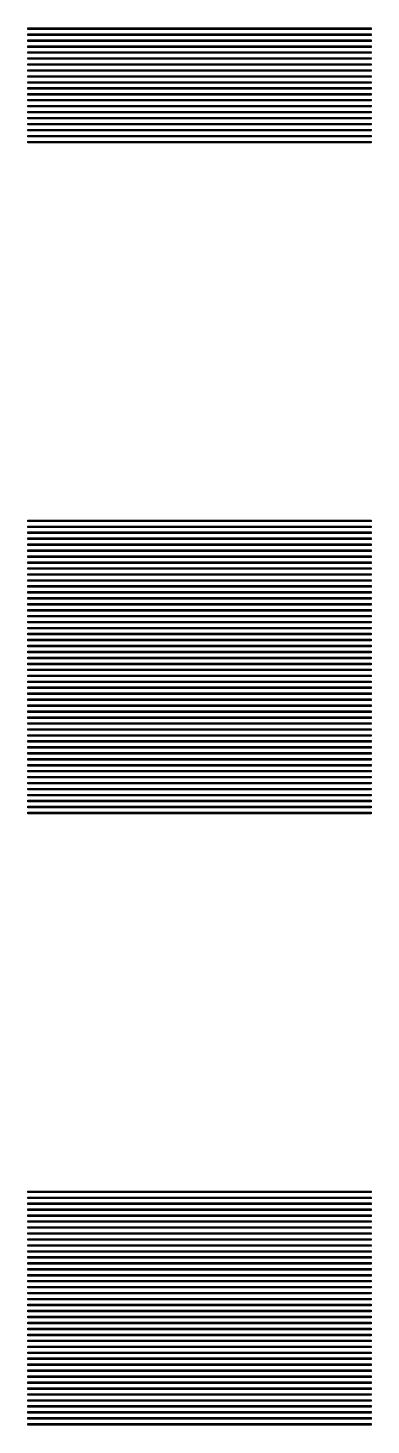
# Model space of a CAD drawing. Extents: x 40 to 187, y -3 to 150.
# Drawn here: x 95.46 to 97.81, y 121.35 to 130.93 of the extents above; entities that cross this region are included whole.
import ezdxf

# ---------------------------------------------------------------- set-up
doc = ezdxf.new("R2010")
doc.units = 0

msp = doc.modelspace()

# ---------------------------------------------------------------- linework, layer by layer
for p, q in [((95.4597, 130.918), (95.4597, 130.929)), ((95.4597, 130.929), (97.8117, 130.929)), ((97.8117, 130.918), (95.4597, 130.918)), ((97.8117, 130.929), (97.8117, 130.918)), ((95.4597, 130.877), (95.4597, 130.888)), ((95.4597, 130.888), (97.8117, 130.888)), ((97.8117, 130.877), (95.4597, 130.877)), ((95.4597, 130.837), (95.4597, 130.847)), ((95.4597, 130.847), (97.8117, 130.847)), ((97.8117, 130.837), (95.4597, 130.837)), ((95.4597, 130.796), (95.4597, 130.806)), ((95.4597, 130.806), (97.8117, 130.806)), ((97.8117, 130.796), (95.4597, 130.796)), ((97.8117, 130.888), (97.8117, 130.877)), ((97.8117, 130.847), (97.8117, 130.837)), ((97.8117, 130.806), (97.8117, 130.796)), ((95.4597, 130.755), (95.4597, 130.765)), ((95.4597, 130.765), (97.8117, 130.765)), ((97.8117, 130.755), (95.4597, 130.755)), ((95.4597, 130.714), (95.4597, 130.724)), ((95.4597, 130.724), (97.8117, 130.724)), ((97.8117, 130.714), (95.4597, 130.714)), ((97.8117, 130.765), (97.8117, 130.755)), ((97.8117, 130.724), (97.8117, 130.714)), ((95.4597, 130.673), (95.4597, 130.683)), ((95.4597, 130.683), (97.8117, 130.683)), ((97.8117, 130.673), (95.4597, 130.673)), ((95.4597, 130.632), (95.4597, 130.642)), ((95.4597, 130.642), (97.8117, 130.642)), ((97.8117, 130.632), (95.4597, 130.632)), ((97.8117, 130.683), (97.8117, 130.673)), ((97.8117, 130.642), (97.8117, 130.632)), ((95.4597, 130.591), (95.4597, 130.601)), ((95.4597, 130.601), (97.8117, 130.601)), ((97.8117, 130.591), (95.4597, 130.591)), ((95.4597, 130.55), (95.4597, 130.56)), ((95.4597, 130.56), (97.8117, 130.56)), ((97.8117, 130.55), (95.4597, 130.55)), ((95.4597, 130.509), (95.4597, 130.52)), ((95.4597, 130.52), (97.8117, 130.52)), ((97.8117, 130.509), (95.4597, 130.509)), ((97.8117, 130.601), (97.8117, 130.591)), ((97.8117, 130.56), (97.8117, 130.55)), ((97.8117, 130.52), (97.8117, 130.509)), ((95.4597, 130.468), (95.4597, 130.479)), ((95.4597, 130.479), (97.8117, 130.479)), ((97.8117, 130.468), (95.4597, 130.468)), ((95.4597, 130.428), (95.4597, 130.438)), ((95.4597, 130.438), (97.8117, 130.438)), ((97.8117, 130.428), (95.4597, 130.428)), ((97.8117, 130.479), (97.8117, 130.468)), ((97.8117, 130.438), (97.8117, 130.428)), ((95.4597, 130.387), (95.4597, 130.397)), ((95.4597, 130.397), (97.8117, 130.397)), ((97.8117, 130.387), (95.4597, 130.387)), ((95.4597, 130.346), (95.4597, 130.356)), ((95.4597, 130.356), (97.8117, 130.356)), ((97.8117, 130.346), (95.4597, 130.346)), ((97.8117, 130.397), (97.8117, 130.387)), ((97.8117, 130.356), (97.8117, 130.346)), ((95.4597, 130.305), (95.4597, 130.315)), ((95.4597, 130.315), (97.8117, 130.315)), ((97.8117, 130.305), (95.4597, 130.305)), ((95.4597, 130.264), (95.4597, 130.274)), ((95.4597, 130.274), (97.8117, 130.274)), ((97.8117, 130.264), (95.4597, 130.264)), ((95.4597, 130.223), (95.4597, 130.233)), ((95.4597, 130.233), (97.8117, 130.233)), ((97.8117, 130.223), (95.4597, 130.223)), ((97.8117, 130.315), (97.8117, 130.305)), ((97.8117, 130.274), (97.8117, 130.264)), ((97.8117, 130.233), (97.8117, 130.223)), ((95.4597, 130.182), (95.4597, 130.192)), ((95.4597, 130.192), (97.8117, 130.192)), ((97.8117, 130.182), (95.4597, 130.182)), ((95.4597, 130.141), (95.4597, 130.151)), ((95.4597, 130.151), (97.8117, 130.151)), ((97.8117, 130.141), (95.4597, 130.141)), ((97.8117, 130.192), (97.8117, 130.182)), ((97.8117, 130.151), (97.8117, 130.141)), ((95.4597, 127.544), (95.4597, 127.554)), ((95.4597, 127.554), (97.8117, 127.554)), ((97.8117, 127.544), (95.4597, 127.544)), ((97.8117, 127.554), (97.8117, 127.544)), ((95.4597, 127.503), (95.4597, 127.513)), ((95.4597, 127.513), (97.8117, 127.513)), ((97.8117, 127.503), (95.4597, 127.503)), ((95.4597, 127.462), (95.4597, 127.472)), ((95.4597, 127.472), (97.8117, 127.472)), ((97.8117, 127.462), (95.4597, 127.462)), ((97.8117, 127.513), (97.8117, 127.503)), ((97.8117, 127.472), (97.8117, 127.462)), ((95.4597, 127.421), (95.4597, 127.431)), ((95.4597, 127.431), (97.8117, 127.431)), ((97.8117, 127.421), (95.4597, 127.421)), ((95.4597, 127.38), (95.4597, 127.39)), ((95.4597, 127.39), (97.8117, 127.39)), ((97.8117, 127.38), (95.4597, 127.38)), ((95.4597, 127.339), (95.4597, 127.349)), ((95.4597, 127.349), (97.8117, 127.349)), ((97.8117, 127.431), (97.8117, 127.421)), ((97.8117, 127.39), (97.8117, 127.38)), ((97.8117, 127.349), (97.8117, 127.339)), ((97.8117, 127.339), (95.4597, 127.339)), ((95.4597, 127.298), (95.4597, 127.309)), ((95.4597, 127.309), (97.8117, 127.309)), ((97.8117, 127.298), (95.4597, 127.298)), ((95.4597, 127.257), (95.4597, 127.268)), ((95.4597, 127.268), (97.8117, 127.268)), ((97.8117, 127.257), (95.4597, 127.257)), ((97.8117, 127.309), (97.8117, 127.298)), ((97.8117, 127.268), (97.8117, 127.257)), ((95.4597, 127.217), (95.4597, 127.227)), ((95.4597, 127.227), (97.8117, 127.227)), ((97.8117, 127.217), (95.4597, 127.217)), ((95.4597, 127.176), (95.4597, 127.186)), ((95.4597, 127.186), (97.8117, 127.186)), ((97.8117, 127.176), (95.4597, 127.176)), ((97.8117, 127.227), (97.8117, 127.217)), ((97.8117, 127.186), (97.8117, 127.176)), ((95.4597, 127.135), (95.4597, 127.145)), ((95.4597, 127.145), (97.8117, 127.145)), ((97.8117, 127.135), (95.4597, 127.135)), ((95.4597, 127.094), (95.4597, 127.104)), ((95.4597, 127.104), (97.8117, 127.104)), ((97.8117, 127.094), (95.4597, 127.094)), ((95.4597, 127.053), (95.4597, 127.063)), ((95.4597, 127.063), (97.8117, 127.063)), ((97.8117, 127.145), (97.8117, 127.135)), ((97.8117, 127.104), (97.8117, 127.094)), ((97.8117, 127.063), (97.8117, 127.053)), ((97.8117, 127.053), (95.4597, 127.053)), ((95.4597, 127.012), (95.4597, 127.022)), ((95.4597, 127.022), (97.8117, 127.022)), ((97.8117, 127.012), (95.4597, 127.012)), ((95.4597, 126.971), (95.4597, 126.981)), ((95.4597, 126.981), (97.8117, 126.981)), ((97.8117, 126.971), (95.4597, 126.971)), ((97.8117, 127.022), (97.8117, 127.012)), ((97.8117, 126.981), (97.8117, 126.971)), ((95.4597, 126.93), (95.4597, 126.94)), ((95.4597, 126.94), (97.8117, 126.94)), ((97.8117, 126.93), (95.4597, 126.93)), ((95.4597, 126.889), (95.4597, 126.9)), ((95.4597, 126.9), (97.8117, 126.9)), ((97.8117, 126.889), (95.4597, 126.889)), ((97.8117, 126.94), (97.8117, 126.93)), ((97.8117, 126.9), (97.8117, 126.889)), ((95.4597, 126.848), (95.4597, 126.859)), ((95.4597, 126.859), (97.8117, 126.859)), ((97.8117, 126.848), (95.4597, 126.848)), ((95.4597, 126.807), (95.4597, 126.818)), ((95.4597, 126.818), (97.8117, 126.818)), ((97.8117, 126.807), (95.4597, 126.807)), ((95.4597, 126.767), (95.4597, 126.777)), ((95.4597, 126.777), (97.8117, 126.777)), ((97.8117, 126.859), (97.8117, 126.848)), ((97.8117, 126.818), (97.8117, 126.807)), ((97.8117, 126.777), (97.8117, 126.767)), ((97.8117, 126.767), (95.4597, 126.767)), ((95.4597, 126.726), (95.4597, 126.736)), ((95.4597, 126.736), (97.8117, 126.736)), ((97.8117, 126.726), (95.4597, 126.726)), ((95.4597, 126.685), (95.4597, 126.695)), ((95.4597, 126.695), (97.8117, 126.695)), ((97.8117, 126.685), (95.4597, 126.685)), ((97.8117, 126.736), (97.8117, 126.726)), ((97.8117, 126.695), (97.8117, 126.685)), ((95.4597, 126.644), (95.4597, 126.654)), ((95.4597, 126.654), (97.8117, 126.654)), ((97.8117, 126.644), (95.4597, 126.644)), ((95.4597, 126.603), (95.4597, 126.613)), ((95.4597, 126.613), (97.8117, 126.613)), ((97.8117, 126.603), (95.4597, 126.603)), ((97.8117, 126.654), (97.8117, 126.644)), ((97.8117, 126.613), (97.8117, 126.603)), ((95.4597, 126.562), (95.4597, 126.572)), ((95.4597, 126.572), (97.8117, 126.572)), ((97.8117, 126.562), (95.4597, 126.562)), ((95.4597, 126.521), (95.4597, 126.531)), ((95.4597, 126.531), (97.8117, 126.531)), ((97.8117, 126.521), (95.4597, 126.521)), ((95.4597, 126.48), (95.4597, 126.491)), ((95.4597, 126.491), (97.8117, 126.491)), ((97.8117, 126.572), (97.8117, 126.562)), ((97.8117, 126.531), (97.8117, 126.521)), ((97.8117, 126.491), (97.8117, 126.48)), ((97.8117, 126.48), (95.4597, 126.48)), ((95.4597, 126.439), (95.4597, 126.45)), ((95.4597, 126.45), (97.8117, 126.45)), ((97.8117, 126.439), (95.4597, 126.439)), ((95.4597, 126.398), (95.4597, 126.409)), ((95.4597, 126.409), (97.8117, 126.409)), ((97.8117, 126.398), (95.4597, 126.398)), ((97.8117, 126.45), (97.8117, 126.439)), ((97.8117, 126.409), (97.8117, 126.398)), ((95.4597, 126.358), (95.4597, 126.368)), ((95.4597, 126.368), (97.8117, 126.368)), ((97.8117, 126.358), (95.4597, 126.358)), ((95.4597, 126.317), (95.4597, 126.327)), ((95.4597, 126.327), (97.8117, 126.327)), ((97.8117, 126.317), (95.4597, 126.317)), ((97.8117, 126.368), (97.8117, 126.358)), ((97.8117, 126.327), (97.8117, 126.317)), ((95.4597, 126.276), (95.4597, 126.286)), ((95.4597, 126.286), (97.8117, 126.286)), ((97.8117, 126.276), (95.4597, 126.276)), ((95.4597, 126.235), (95.4597, 126.245)), ((95.4597, 126.245), (97.8117, 126.245)), ((97.8117, 126.235), (95.4597, 126.235)), ((95.4597, 126.194), (95.4597, 126.204)), ((95.4597, 126.204), (97.8117, 126.204)), ((97.8117, 126.286), (97.8117, 126.276)), ((97.8117, 126.245), (97.8117, 126.235)), ((97.8117, 126.204), (97.8117, 126.194)), ((97.8117, 126.194), (95.4597, 126.194)), ((95.4597, 126.153), (95.4597, 126.163)), ((95.4597, 126.163), (97.8117, 126.163)), ((97.8117, 126.153), (95.4597, 126.153)), ((95.4597, 126.112), (95.4597, 126.122)), ((95.4597, 126.122), (97.8117, 126.122)), ((97.8117, 126.112), (95.4597, 126.112)), ((97.8117, 126.163), (97.8117, 126.153)), ((97.8117, 126.122), (97.8117, 126.112)), ((95.4597, 126.071), (95.4597, 126.081)), ((95.4597, 126.081), (97.8117, 126.081)), ((97.8117, 126.071), (95.4597, 126.071)), ((95.4597, 126.03), (95.4597, 126.041)), ((95.4597, 126.041), (97.8117, 126.041)), ((97.8117, 126.03), (95.4597, 126.03)), ((97.8117, 126.081), (97.8117, 126.071)), ((97.8117, 126.041), (97.8117, 126.03)), ((95.4597, 125.989), (95.4597, 126)), ((95.4597, 126), (97.8117, 126)), ((97.8117, 125.989), (95.4597, 125.989)), ((95.4597, 125.949), (95.4597, 125.959)), ((95.4597, 125.959), (97.8117, 125.959)), ((97.8117, 125.949), (95.4597, 125.949)), ((95.4597, 125.908), (95.4597, 125.918)), ((95.4597, 125.918), (97.8117, 125.918)), ((97.8117, 125.908), (95.4597, 125.908)), ((97.8117, 126), (97.8117, 125.989)), ((97.8117, 125.959), (97.8117, 125.949)), ((97.8117, 125.918), (97.8117, 125.908)), ((95.4597, 125.867), (95.4597, 125.877)), ((95.4597, 125.877), (97.8117, 125.877)), ((97.8117, 125.867), (95.4597, 125.867)), ((95.4597, 125.826), (95.4597, 125.836)), ((95.4597, 125.836), (97.8117, 125.836)), ((97.8117, 125.826), (95.4597, 125.826)), ((97.8117, 125.877), (97.8117, 125.867)), ((97.8117, 125.836), (97.8117, 125.826)), ((95.4597, 125.785), (95.4597, 125.795)), ((95.4597, 125.795), (97.8117, 125.795)), ((97.8117, 125.785), (95.4597, 125.785)), ((95.4597, 125.744), (95.4597, 125.754)), ((95.4597, 125.754), (97.8117, 125.754)), ((97.8117, 125.744), (95.4597, 125.744)), ((97.8117, 125.795), (97.8117, 125.785)), ((97.8117, 125.754), (97.8117, 125.744)), ((95.4597, 125.703), (95.4597, 125.713)), ((95.4597, 125.713), (97.8117, 125.713)), ((97.8117, 125.703), (95.4597, 125.703)), ((95.4597, 125.662), (95.4597, 125.672)), ((95.4597, 125.672), (97.8117, 125.672)), ((97.8117, 125.662), (95.4597, 125.662)), ((95.4597, 125.621), (95.4597, 125.632)), ((95.4597, 125.632), (97.8117, 125.632)), ((97.8117, 125.621), (95.4597, 125.621)), ((97.8117, 125.713), (97.8117, 125.703)), ((97.8117, 125.672), (97.8117, 125.662)), ((97.8117, 125.632), (97.8117, 125.621)), ((95.4597, 125.58), (95.4597, 125.591)), ((95.4597, 125.591), (97.8117, 125.591)), ((97.8117, 125.58), (95.4597, 125.58)), ((95.4597, 125.539), (95.4597, 125.55)), ((95.4597, 125.55), (97.8117, 125.55)), ((97.8117, 125.539), (95.4597, 125.539)), ((97.8117, 125.591), (97.8117, 125.58)), ((97.8117, 125.55), (97.8117, 125.539)), ((95.4597, 122.942), (95.4597, 122.952)), ((95.4597, 122.952), (97.8117, 122.952)), ((97.8117, 122.942), (95.4597, 122.942)), ((97.8117, 122.952), (97.8117, 122.942)), ((95.4597, 122.901), (95.4597, 122.911)), ((95.4597, 122.911), (97.8117, 122.911)), ((97.8117, 122.901), (95.4597, 122.901)), ((95.4597, 122.86), (95.4597, 122.87)), ((95.4597, 122.87), (97.8117, 122.87)), ((97.8117, 122.86), (95.4597, 122.86)), ((97.8117, 122.911), (97.8117, 122.901)), ((97.8117, 122.87), (97.8117, 122.86)), ((95.4597, 122.819), (95.4597, 122.83)), ((95.4597, 122.83), (97.8117, 122.83)), ((97.8117, 122.819), (95.4597, 122.819)), ((95.4597, 122.778), (95.4597, 122.789)), ((95.4597, 122.789), (97.8117, 122.789)), ((97.8117, 122.778), (95.4597, 122.778)), ((95.4597, 122.738), (95.4597, 122.748)), ((95.4597, 122.748), (97.8117, 122.748)), ((97.8117, 122.83), (97.8117, 122.819)), ((97.8117, 122.789), (97.8117, 122.778)), ((97.8117, 122.748), (97.8117, 122.738)), ((97.8117, 122.738), (95.4597, 122.738)), ((95.4597, 122.697), (95.4597, 122.707)), ((95.4597, 122.707), (97.8117, 122.707)), ((97.8117, 122.697), (95.4597, 122.697)), ((95.4597, 122.656), (95.4597, 122.666)), ((95.4597, 122.666), (97.8117, 122.666)), ((97.8117, 122.656), (95.4597, 122.656)), ((97.8117, 122.707), (97.8117, 122.697)), ((97.8117, 122.666), (97.8117, 122.656)), ((95.4597, 122.615), (95.4597, 122.625)), ((95.4597, 122.625), (97.8117, 122.625)), ((97.8117, 122.615), (95.4597, 122.615)), ((95.4597, 122.574), (95.4597, 122.584)), ((95.4597, 122.584), (97.8117, 122.584)), ((97.8117, 122.574), (95.4597, 122.574)), ((97.8117, 122.625), (97.8117, 122.615)), ((97.8117, 122.584), (97.8117, 122.574)), ((95.4597, 122.533), (95.4597, 122.543)), ((95.4597, 122.543), (97.8117, 122.543)), ((97.8117, 122.533), (95.4597, 122.533)), ((95.4597, 122.492), (95.4597, 122.502)), ((95.4597, 122.502), (97.8117, 122.502)), ((97.8117, 122.492), (95.4597, 122.492)), ((95.4597, 122.451), (95.4597, 122.461)), ((95.4597, 122.461), (97.8117, 122.461)), ((97.8117, 122.543), (97.8117, 122.533)), ((97.8117, 122.502), (97.8117, 122.492)), ((97.8117, 122.461), (97.8117, 122.451)), ((97.8117, 122.451), (95.4597, 122.451)), ((95.4597, 122.41), (95.4597, 122.421)), ((95.4597, 122.421), (97.8117, 122.421)), ((97.8117, 122.41), (95.4597, 122.41)), ((95.4597, 122.369), (95.4597, 122.38)), ((95.4597, 122.38), (97.8117, 122.38)), ((97.8117, 122.369), (95.4597, 122.369)), ((97.8117, 122.421), (97.8117, 122.41)), ((97.8117, 122.38), (97.8117, 122.369)), ((95.4597, 122.329), (95.4597, 122.339)), ((95.4597, 122.339), (97.8117, 122.339)), ((97.8117, 122.329), (95.4597, 122.329)), ((95.4597, 122.288), (95.4597, 122.298)), ((95.4597, 122.298), (97.8117, 122.298)), ((97.8117, 122.288), (95.4597, 122.288)), ((97.8117, 122.339), (97.8117, 122.329)), ((97.8117, 122.298), (97.8117, 122.288)), ((95.4597, 122.247), (95.4597, 122.257)), ((95.4597, 122.257), (97.8117, 122.257)), ((97.8117, 122.247), (95.4597, 122.247)), ((95.4597, 122.206), (95.4597, 122.216)), ((95.4597, 122.216), (97.8117, 122.216)), ((97.8117, 122.206), (95.4597, 122.206)), ((95.4597, 122.165), (95.4597, 122.175)), ((95.4597, 122.175), (97.8117, 122.175)), ((97.8117, 122.257), (97.8117, 122.247)), ((97.8117, 122.216), (97.8117, 122.206)), ((97.8117, 122.175), (97.8117, 122.165)), ((97.8117, 122.165), (95.4597, 122.165)), ((95.4597, 122.124), (95.4597, 122.134)), ((95.4597, 122.134), (97.8117, 122.134)), ((97.8117, 122.124), (95.4597, 122.124)), ((95.4597, 122.083), (95.4597, 122.093)), ((95.4597, 122.093), (97.8117, 122.093)), ((97.8117, 122.083), (95.4597, 122.083)), ((97.8117, 122.134), (97.8117, 122.124)), ((97.8117, 122.093), (97.8117, 122.083)), ((95.4597, 122.042), (95.4597, 122.052)), ((95.4597, 122.052), (97.8117, 122.052)), ((97.8117, 122.042), (95.4597, 122.042)), ((95.4597, 122.001), (95.4597, 122.012)), ((95.4597, 122.012), (97.8117, 122.012)), ((97.8117, 122.001), (95.4597, 122.001)), ((97.8117, 122.052), (97.8117, 122.042)), ((97.8117, 122.012), (97.8117, 122.001)), ((95.4597, 121.96), (95.4597, 121.971)), ((95.4597, 121.971), (97.8117, 121.971)), ((97.8117, 121.96), (95.4597, 121.96)), ((95.4597, 121.919), (95.4597, 121.93)), ((95.4597, 121.93), (97.8117, 121.93)), ((97.8117, 121.919), (95.4597, 121.919)), ((95.4597, 121.879), (95.4597, 121.889)), ((95.4597, 121.889), (97.8117, 121.889)), ((97.8117, 121.971), (97.8117, 121.96)), ((97.8117, 121.93), (97.8117, 121.919)), ((97.8117, 121.889), (97.8117, 121.879)), ((97.8117, 121.879), (95.4597, 121.879)), ((95.4597, 121.838), (95.4597, 121.848)), ((95.4597, 121.848), (97.8117, 121.848)), ((97.8117, 121.838), (95.4597, 121.838)), ((95.4597, 121.797), (95.4597, 121.807)), ((95.4597, 121.807), (97.8117, 121.807)), ((97.8117, 121.797), (95.4597, 121.797)), ((97.8117, 121.848), (97.8117, 121.838)), ((97.8117, 121.807), (97.8117, 121.797)), ((95.4597, 121.756), (95.4597, 121.766)), ((95.4597, 121.766), (97.8117, 121.766)), ((97.8117, 121.756), (95.4597, 121.756)), ((95.4597, 121.715), (95.4597, 121.725)), ((95.4597, 121.725), (97.8117, 121.725)), ((97.8117, 121.715), (95.4597, 121.715)), ((97.8117, 121.766), (97.8117, 121.756)), ((97.8117, 121.725), (97.8117, 121.715)), ((95.4597, 121.674), (95.4597, 121.684)), ((95.4597, 121.684), (97.8117, 121.684)), ((97.8117, 121.674), (95.4597, 121.674)), ((95.4597, 121.633), (95.4597, 121.643)), ((95.4597, 121.643), (97.8117, 121.643)), ((97.8117, 121.633), (95.4597, 121.633)), ((95.4597, 121.592), (95.4597, 121.602)), ((95.4597, 121.602), (97.8117, 121.602)), ((97.8117, 121.684), (97.8117, 121.674)), ((97.8117, 121.643), (97.8117, 121.633)), ((97.8117, 121.602), (97.8117, 121.592)), ((97.8117, 121.592), (95.4597, 121.592)), ((95.4597, 121.551), (95.4597, 121.562)), ((95.4597, 121.562), (97.8117, 121.562)), ((97.8117, 121.551), (95.4597, 121.551)), ((95.4597, 121.51), (95.4597, 121.521)), ((95.4597, 121.521), (97.8117, 121.521)), ((97.8117, 121.51), (95.4597, 121.51)), ((97.8117, 121.562), (97.8117, 121.551)), ((97.8117, 121.521), (97.8117, 121.51)), ((95.4597, 121.47), (95.4597, 121.48)), ((95.4597, 121.48), (97.8117, 121.48)), ((97.8117, 121.47), (95.4597, 121.47)), ((95.4597, 121.429), (95.4597, 121.439)), ((95.4597, 121.439), (97.8117, 121.439)), ((97.8117, 121.429), (95.4597, 121.429)), ((97.8117, 121.48), (97.8117, 121.47)), ((97.8117, 121.439), (97.8117, 121.429)), ((95.4597, 121.388), (95.4597, 121.398)), ((95.4597, 121.398), (97.8117, 121.398)), ((97.8117, 121.388), (95.4597, 121.388)), ((95.4597, 121.347), (95.4597, 121.357)), ((95.4597, 121.357), (97.8117, 121.357)), ((97.8117, 121.347), (95.4597, 121.347)), ((97.8117, 121.398), (97.8117, 121.388)), ((97.8117, 121.357), (97.8117, 121.347))]:
    msp.add_line(p, q)

doc.saveas('drawing.dxf')
